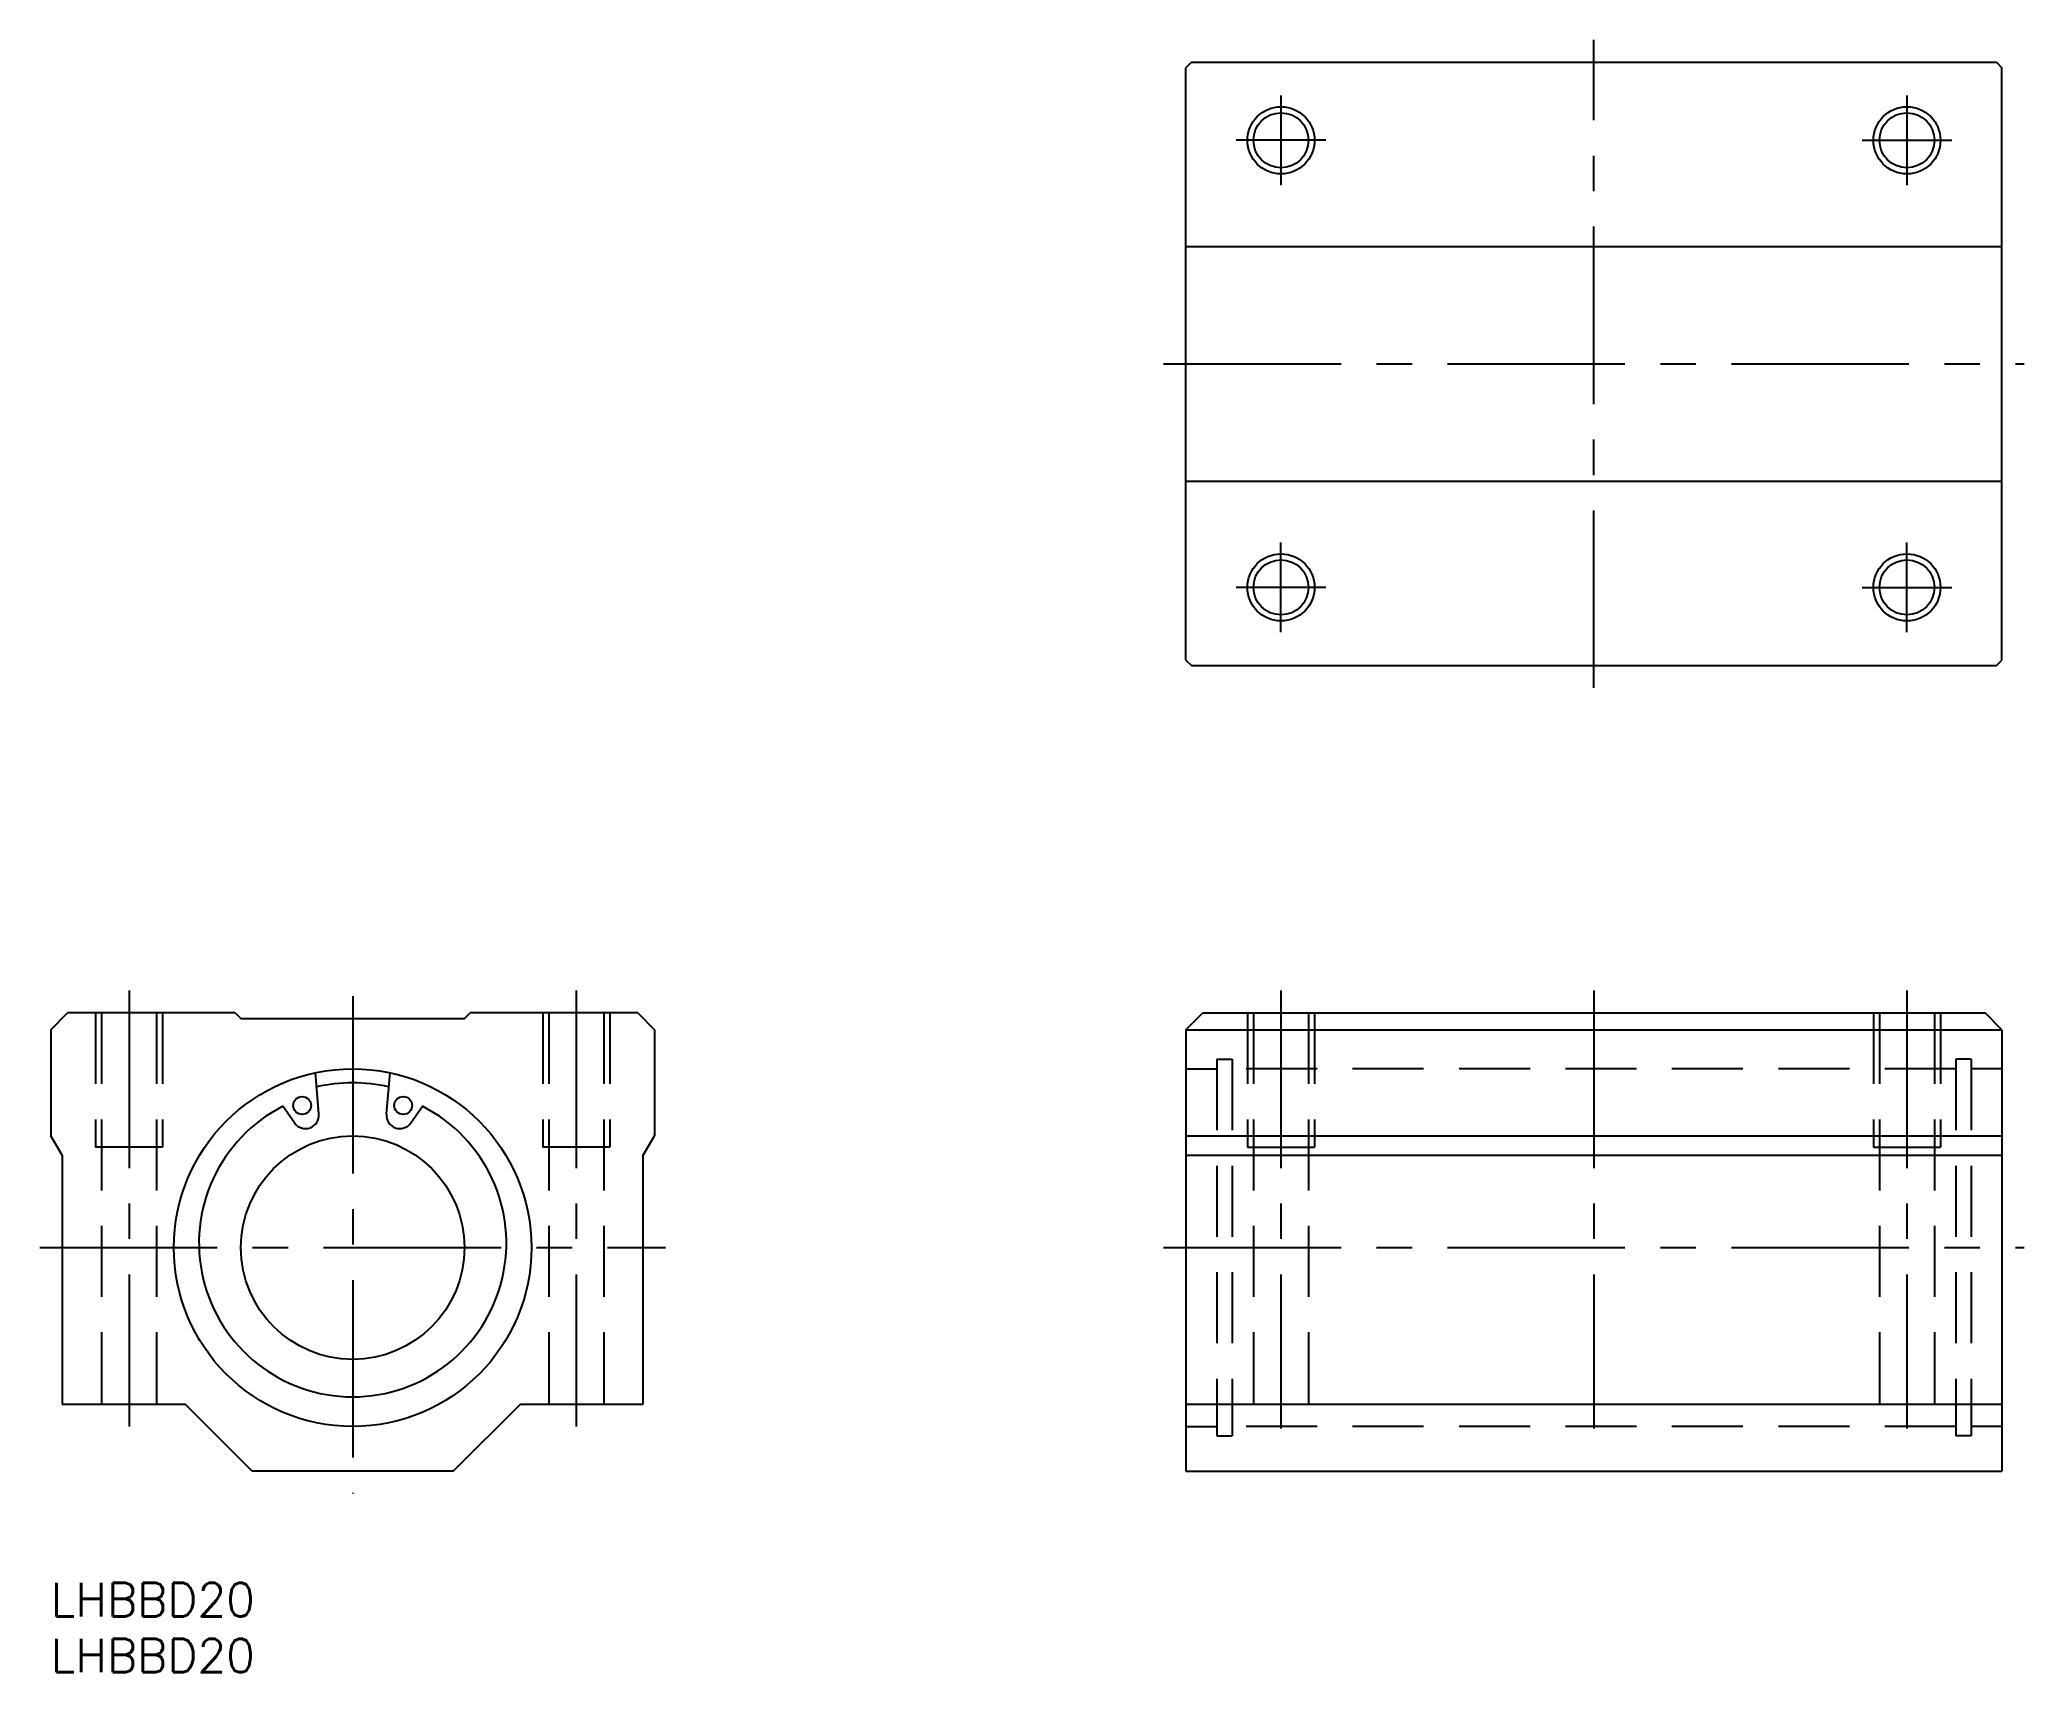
# Model space of a CAD drawing. Extents: x -1 to 177, y -8 to 138.
import ezdxf

# ---------------------------------------------------------------- set-up
doc = ezdxf.new("R2010")
doc.units = 0
doc.header["$LTSCALE"] = 0.5
doc.linetypes.add('CENTER', pattern=[50.8, 31.75, -6.35, 6.35, -6.35])
doc.linetypes.add('DASHED', pattern=[19.05, 12.7, -6.35])
for name, color, linetype in [('MSM_CENTER', 1, 'CENTER'), ('MSM_CONTINUOUS', 7, 'CONTINUOUS'), ('MSM_DASHED', 4, 'DASHED'), ('MSM_NARROW', 5, 'CONTINUOUS'), ('MSM_PART_NUMBER', 7, 'CONTINUOUS')]:
    doc.layers.add(name, color=color, linetype=linetype)
doc.styles.get("Standard").update_dxf_attribs({"font": 'txt.shx', "height": 3, "bigfont": 'bigfont.shx'})

# ---------------------------------------------------------------- blocks, each defined once
blk = doc.blocks.new('*U6')
at = {"layer": 'MSM_PART_NUMBER'}
blk.add_text('LHBBD20', height=3, dxfattribs=at).set_placement((0, -3))
blk = doc.blocks.new('*U7')
at = {"layer": 'MSM_PART_NUMBER'}
blk.add_text('LHBBD20', height=3, dxfattribs=at).set_placement((0, -8))

msp = doc.modelspace()

# ---------------------------------------------------------------- linework, layer by layer
at = {"layer": 'MSM_CENTER'}
for p, q in [((138.05, 80.08), (138.05, 138.08)), ((110.05, 133.08), (110.05, 125.08)), ((166.05, 133.08), (166.05, 125.08)), ((114.05, 129.08), (106.05, 129.08)), ((162.05, 129.08), (170.05, 129.08)), ((99.55, 109.08), (176.55, 109.08)), ((110.05, 85.08), (110.05, 93.08)), ((166.05, 85.08), (166.05, 93.08)), ((114.05, 89.08), (106.05, 89.08)), ((162.05, 89.08), (170.05, 89.08)), ((7, 53), (7, 14)), ((27, 52.5), (27, 8)), ((47, 53), (47, 14)), ((110.05, 53), (110.05, 13.83)), ((138.05, 53), (138.05, 13.83)), ((166.05, 53), (166.05, 13.83)), ((-1, 30), (55, 30)), ((99.55, 30), (176.55, 30))]:
    msp.add_line(p, q, dxfattribs=at)
at = {"layer": 'MSM_CONTINUOUS'}
for p, q in [((102.05, 136.08), (101.55, 135.58)), ((101.55, 82.58), (101.55, 135.58)), ((102.05, 136.08), (174.05, 136.08)), ((174.05, 136.08), (174.55, 135.58)), ((174.55, 82.58), (174.55, 135.58)), ((101.55, 119.58), (174.55, 119.58)), ((101.55, 98.58), (174.55, 98.58)), ((101.55, 82.58), (102.05, 82.08)), ((102.05, 82.08), (174.05, 82.08)), ((174.05, 82.08), (174.55, 82.58)), ((0, 49.5), (1.5, 51)), ((16.5, 51), (1.5, 51)), ((16.5, 51), (17, 50.5)), ((17, 50.5), (37, 50.5)), ((37, 50.5), (37.5, 51)), ((52.5, 51), (37.5, 51)), ((52.5, 51), (54, 49.5)), ((101.55, 49.5), (103.05, 51)), ((103.05, 51), (173.05, 51)), ((174.55, 49.5), (173.05, 51)), ((0, 49.5), (0, 40)), ((54, 49.5), (54, 40)), ((101.55, 49.5), (101.55, 10)), ((101.55, 49.5), (174.55, 49.5)), ((174.55, 49.5), (174.55, 10)), ((23.98, 41.96), (23.66, 45.65)), ((30.02, 41.96), (30.34, 45.65)), ((21.8, 41.17), (20.76, 42.65)), ((32.2, 41.17), (33.24, 42.65)), ((1, 38.27), (0, 40)), ((53, 38.27), (54, 40)), ((101.55, 40), (174.55, 40)), ((1, 38.27), (1, 16)), ((53, 16), (53, 38.27)), ((101.55, 38.27), (174.55, 38.27)), ((1, 16), (12, 16)), ((18, 10), (12, 16)), ((36, 10), (42, 16)), ((42, 16), (53, 16)), ((101.55, 16), (174.55, 16)), ((36, 10), (18, 10)), ((101.55, 10), (174.55, 10))]:
    msp.add_line(p, q, dxfattribs=at)
for centre, radius in [((110.05, 129.08), 2.46), ((166.05, 129.08), 2.46), ((110.05, 89.08), 2.46), ((166.05, 89.08), 2.46), ((27, 30), 16), ((22.48, 42.72), 0.8), ((31.52, 42.72), 0.8), ((27, 30), 10)]:
    msp.add_circle(centre, radius, dxfattribs=at)
for centre, radius, start, end in [((27, 30), 14.75, 77.3385, 102.6615), ((27, 30.4), 13.75, 116.9844, 63.0156), ((22.78, 41.85), 1.2, 214.9881, 5.0214), ((31.22, 41.85), 1.2, 174.9786, 325.0119)]:
    msp.add_arc(centre, radius, start, end, dxfattribs=at)
at = {"layer": 'MSM_DASHED'}
for p, q in [((4, 51), (4, 39)), ((4.54, 51), (4.54, 16)), ((9.46, 51), (9.46, 16)), ((10, 51), (10, 39)), ((44, 51), (44, 39)), ((44.54, 51), (44.54, 16)), ((49.46, 51), (49.46, 16)), ((50, 51), (50, 39)), ((107.05, 51), (107.05, 39)), ((107.59, 51), (107.59, 16)), ((112.51, 51), (112.51, 16)), ((113.05, 51), (113.05, 39)), ((163.05, 51), (163.05, 39)), ((163.59, 51), (163.59, 16)), ((168.51, 51), (168.51, 16)), ((169.05, 51), (169.05, 39)), ((104.32, 46.85), (104.32, 13.15)), ((104.32, 46.85), (105.67, 46.85)), ((105.67, 46.85), (105.67, 13.15)), ((171.78, 46.85), (170.43, 46.85)), ((170.43, 46.85), (170.43, 13.15)), ((171.78, 46.85), (171.78, 13.15)), ((101.55, 46), (104.32, 46)), ((170.43, 46), (105.67, 46)), ((174.55, 46), (171.78, 46)), ((10, 39), (4, 39)), ((50, 39), (44, 39)), ((107.05, 39), (113.05, 39)), ((163.05, 39), (169.05, 39)), ((101.55, 14), (104.32, 14)), ((104.32, 13.15), (105.67, 13.15)), ((170.43, 14), (105.67, 14)), ((171.78, 13.15), (170.43, 13.15)), ((174.55, 14), (171.78, 14))]:
    msp.add_line(p, q, dxfattribs=at)
at = {"layer": 'MSM_NARROW'}
for centre in [(110.05, 129.08), (166.05, 129.08), (110.05, 89.08), (166.05, 89.08)]:
    msp.add_circle(centre, 3, dxfattribs=at)

# ---------------------------------------------------------------- block references
at = {"layer": 'MSM_CONTINUOUS'}
for name in ['*U6', '*U7']:
    msp.add_blockref(name, (0, 0), dxfattribs=at)

doc.saveas('drawing.dxf')
